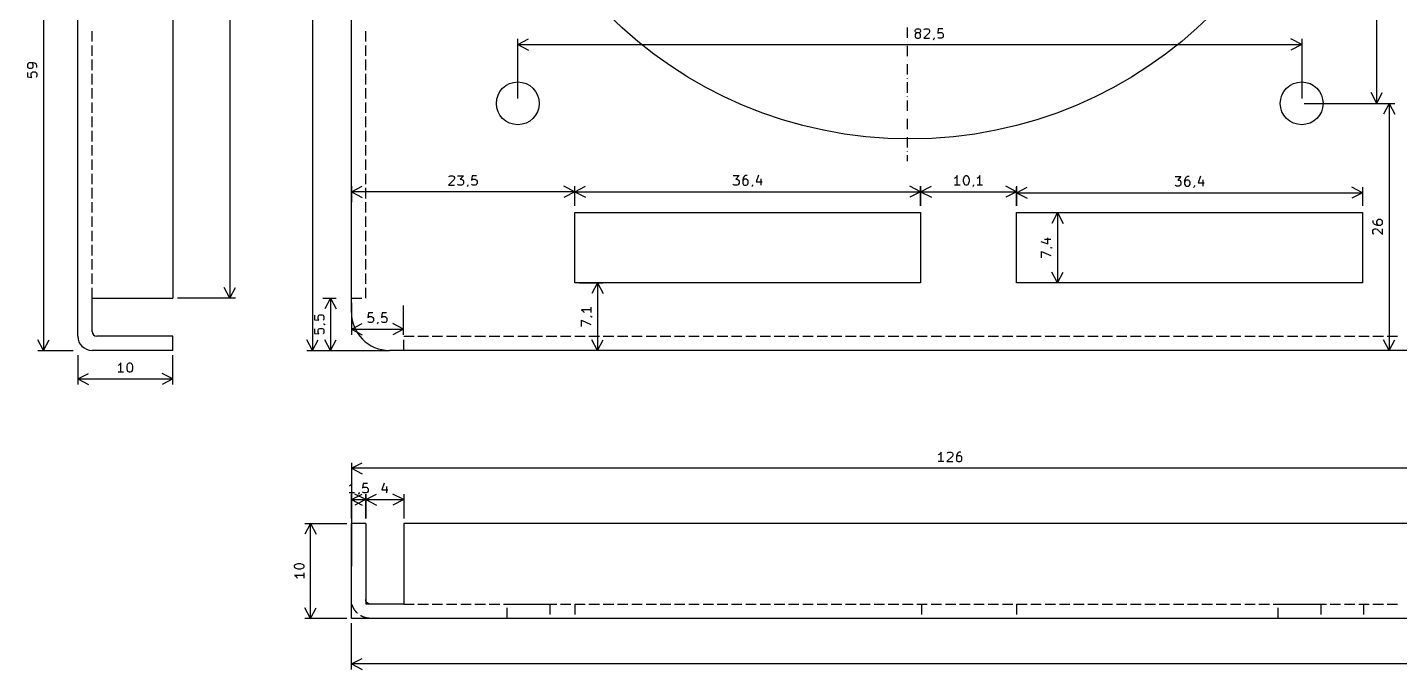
# Model space of a CAD drawing. Extents: x 111 to 491, y -200 to -1.
# Drawn here: x 137.2 to 281.6, y -199.9 to -132.3 of the extents above; entities that cross this region are included whole.
import ezdxf

# ---------------------------------------------------------------- set-up
doc = ezdxf.new("R2010")
doc.units = 0
doc.layers.add('BLACK', color=7, linetype='CONTINUOUS')

msp = doc.modelspace()

# ---------------------------------------------------------------- linework, layer by layer
at = {"layer": 'BLACK', "linetype": 'CONTINUOUS'}
for p, q in [((167.21, -48.3), (167.21, -166.3)), ((142.5, -164.8), (142.5, -49.8)), ((171.3, -162.3), (171.3, -52.3)), ((152.5, -53.8), (152.5, -160.8)), ((158.5, -53.8), (158.5, -160.8)), ((279.2, -140.3), (279.2, -57.8)), ((138.9, -107.3), (138.9, -166.3)), ((144, -133.8), (144, -132.7)), ((172.8, -133.8), (172.8, -132.7)), ((229.8, -132.32), (229.8, -133.42)), ((230.62381, -132.645295), (230.671429, -132.550057)), ((230.62381, -132.692914), (230.62381, -132.645295)), ((230.671429, -132.788152), (230.62381, -132.692914)), ((230.671429, -132.550057), (230.719048, -132.502438)), ((230.719048, -132.835771), (230.671429, -132.788152)), ((230.719048, -132.502438), (230.814286, -132.454819)), ((230.814286, -132.88339), (230.719048, -132.835771)), ((230.814286, -132.454819), (231.004762, -132.454819)), ((231.004762, -132.454819), (231.1, -132.502438)), ((231.1, -132.835771), (231.004762, -132.88339)), ((231.1, -132.502438), (231.147619, -132.550057)), ((231.147619, -132.788152), (231.1, -132.835771)), ((231.147619, -132.550057), (231.195238, -132.645295)), ((231.195238, -132.692914), (231.147619, -132.788152)), ((231.195238, -132.645295), (231.195238, -132.692914)), ((231.576191, -132.550057), (231.62381, -132.502438)), ((231.62381, -132.502438), (231.719048, -132.454819)), ((231.719048, -132.454819), (231.957143, -132.454819)), ((231.957143, -132.454819), (232.052381, -132.502438)), ((232.052381, -132.502438), (232.1, -132.550057)), ((232.1, -132.550057), (232.147619, -132.645295)), ((232.147619, -132.740533), (232.1, -132.88339)), ((232.147619, -132.645295), (232.147619, -132.740533)), ((233.052381, -132.454819), (233.004762, -132.931009)), ((233.528571, -132.454819), (233.052381, -132.454819)), ((233.052381, -132.88339), (233.147619, -132.835771)), ((233.147619, -132.835771), (233.385714, -132.835771)), ((233.385714, -132.835771), (233.480952, -132.88339)), ((144, -135.3), (144, -134.2)), ((172.8, -135.3), (172.8, -134.2)), ((188.8, -134.1), (189.926504, -133.513579)), ((188.8, -139.8), (188.8, -133.51358)), ((188.8, -134.1), (271.3, -134.1)), ((188.8, -134.1), (189.926504, -134.686421)), ((229.8, -133.82), (229.8, -133.84)), ((229.8, -134.24), (229.8, -135.34)), ((230.671429, -132.978628), (230.62381, -133.073866)), ((230.62381, -133.073866), (230.62381, -133.264342)), ((230.62381, -133.264342), (230.671429, -133.35958)), ((230.719048, -132.931009), (230.671429, -132.978628)), ((230.671429, -133.35958), (230.719048, -133.4072)), ((230.814286, -132.88339), (230.719048, -132.931009)), ((230.719048, -133.4072), (230.814286, -133.454819)), ((231.004762, -132.88339), (230.814286, -132.88339)), ((230.814286, -133.454819), (231.004762, -133.454819)), ((231.1, -132.931009), (231.004762, -132.88339)), ((231.004762, -133.454819), (231.1, -133.4072)), ((231.147619, -132.978628), (231.1, -132.931009)), ((231.1, -133.4072), (231.147619, -133.35958)), ((231.195238, -133.073866), (231.147619, -132.978628)), ((231.147619, -133.35958), (231.195238, -133.264342)), ((231.195238, -133.264342), (231.195238, -133.073866)), ((232.1, -132.88339), (231.528572, -133.454819)), ((231.528572, -133.454819), (232.147619, -133.454819)), ((232.576191, -133.550057), (232.528572, -133.597676)), ((232.62381, -133.454819), (232.576191, -133.550057)), ((232.62381, -133.4072), (232.62381, -133.454819)), ((233.004762, -132.931009), (233.052381, -132.88339)), ((233.052381, -133.4072), (233.004762, -133.35958)), ((233.147619, -133.454819), (233.052381, -133.4072)), ((233.385714, -133.454819), (233.147619, -133.454819)), ((233.480952, -133.4072), (233.385714, -133.454819)), ((233.480952, -132.88339), (233.528571, -132.931009)), ((233.528571, -133.35958), (233.480952, -133.4072)), ((233.528571, -132.931009), (233.57619, -133.026247)), ((233.57619, -133.264342), (233.528571, -133.35958)), ((233.57619, -133.026247), (233.57619, -133.264342)), ((271.3, -134.1), (270.173496, -133.513579)), ((271.3, -134.1), (270.173496, -134.686421)), ((271.3, -133.51358), (271.3, -139.8)), ((144, -136.8), (144, -135.7)), ((172.8, -136.8), (172.8, -135.7)), ((137.252438, -136.133333), (137.204819, -136.228571)), ((137.204819, -136.228571), (137.204819, -136.419047)), ((137.204819, -136.419047), (137.252438, -136.514285)), ((137.204819, -137.038095), (137.204819, -137.514285)), ((137.300057, -136.085714), (137.252438, -136.133333)), ((137.252438, -136.514285), (137.300057, -136.561904)), ((137.395295, -136.038095), (137.300057, -136.085714)), ((137.300057, -136.561904), (137.395295, -136.609523)), ((137.776247, -136.038095), (137.395295, -136.038095)), ((137.395295, -136.609523), (137.63339, -136.609523)), ((137.585771, -137.180952), (137.63339, -137.085714)), ((137.728628, -136.085714), (137.63339, -136.038095)), ((137.63339, -136.609523), (137.728628, -136.561904)), ((137.63339, -137.085714), (137.681009, -137.038095)), ((137.681009, -137.038095), (137.776247, -136.990476)), ((137.776247, -136.133333), (137.728628, -136.085714)), ((137.728628, -136.561904), (137.776247, -136.514285)), ((137.966723, -136.085714), (137.776247, -136.038095)), ((137.823866, -136.228571), (137.776247, -136.133333)), ((137.776247, -136.514285), (137.823866, -136.419047)), ((137.776247, -136.990476), (138.014342, -136.990476)), ((137.823866, -136.419047), (137.823866, -136.228571)), ((138.10958, -136.180952), (137.966723, -136.085714)), ((138.014342, -136.990476), (138.10958, -137.038095)), ((138.1572, -136.228571), (138.10958, -136.180952)), ((138.10958, -137.038095), (138.1572, -137.085714)), ((138.204819, -136.323809), (138.1572, -136.228571)), ((138.1572, -137.085714), (138.204819, -137.180952)), ((138.204819, -136.514285), (138.204819, -136.323809)), ((229.8, -135.74), (229.8, -135.76)), ((229.8, -136.16), (229.8, -137.26)), ((137.204819, -137.514285), (137.681009, -137.561904)), ((137.585771, -137.419047), (137.585771, -137.180952)), ((137.63339, -137.514285), (137.585771, -137.419047)), ((137.681009, -137.561904), (137.63339, -137.514285)), ((138.1572, -137.514285), (138.10958, -137.561904)), ((138.204819, -137.419047), (138.1572, -137.514285)), ((138.204819, -137.180952), (138.204819, -137.419047)), ((144, -138.3), (144, -137.2)), ((172.8, -138.3), (172.8, -137.2)), ((229.8, -137.66), (229.8, -137.68)), ((229.8, -138.08), (229.8, -139.18)), ((144, -139.8), (144, -138.7)), ((172.8, -139.8), (172.8, -138.7)), ((229.8, -139.58), (229.8, -139.6)), ((229.8, -140), (229.8, -141.1)), ((279.2, -140.3), (278.613579, -139.173496)), ((279.2, -140.3), (279.786421, -139.173496)), ((144, -141.3), (144, -140.2)), ((172.8, -141.3), (172.8, -140.2)), ((229.8, -141.5), (229.8, -141.52)), ((271.55, -140.3), (281.08642, -140.3)), ((271.8, -140.3), (279.78642, -140.3)), ((280.5, -140.3), (279.913579, -141.426504)), ((280.5, -140.3), (280.5, -166.3)), ((280.5, -140.3), (281.086421, -141.426504)), ((144, -142.8), (144, -141.7)), ((172.8, -142.8), (172.8, -141.7)), ((229.8, -141.92), (229.8, -143.02)), ((144, -144.3), (144, -143.2)), ((172.8, -144.3), (172.8, -143.2)), ((229.8, -143.42), (229.8, -143.44)), ((229.8, -143.84), (229.8, -144.94)), ((144, -145.8), (144, -144.7)), ((172.8, -145.8), (172.8, -144.7)), ((229.8, -145.34), (229.8, -145.36)), ((229.8, -145.76), (229.8, -146.4)), ((144, -147.3), (144, -146.2)), ((172.8, -147.3), (172.8, -146.2)), ((144, -148.8), (144, -147.7)), ((172.8, -148.8), (172.8, -147.7)), ((182.090638, -148.340371), (181.51921, -148.9118)), ((181.566829, -148.007038), (181.614448, -147.959419)), ((181.614448, -147.959419), (181.709686, -147.9118)), ((181.709686, -147.9118), (181.947781, -147.9118)), ((181.947781, -147.9118), (182.043019, -147.959419)), ((182.043019, -147.959419), (182.090638, -148.007038)), ((182.090638, -148.007038), (182.138257, -148.102276)), ((182.138257, -148.197514), (182.090638, -148.340371)), ((182.138257, -148.102276), (182.138257, -148.197514)), ((182.471591, -147.9118), (183.090638, -147.9118)), ((183.090638, -147.9118), (182.757305, -148.292752)), ((182.757305, -148.292752), (182.900162, -148.292752)), ((182.900162, -148.292752), (182.9954, -148.340371)), ((182.9954, -148.340371), (183.043019, -148.38799)), ((183.043019, -148.38799), (183.090638, -148.483228)), ((183.090638, -148.721323), (183.043019, -148.816561)), ((183.090638, -148.483228), (183.090638, -148.721323)), ((183.9954, -147.9118), (183.947781, -148.38799)), ((183.947781, -148.38799), (183.9954, -148.340371)), ((184.47159, -147.9118), (183.9954, -147.9118)), ((183.9954, -148.340371), (184.090638, -148.292752)), ((184.090638, -148.292752), (184.328733, -148.292752)), ((184.328733, -148.292752), (184.423971, -148.340371)), ((184.423971, -148.340371), (184.47159, -148.38799)), ((184.47159, -148.38799), (184.519209, -148.483228)), ((184.519209, -148.721323), (184.47159, -148.816561)), ((184.519209, -148.483228), (184.519209, -148.721323)), ((211.476191, -147.904819), (212.095238, -147.904819)), ((212.095238, -147.904819), (211.761905, -148.285771)), ((211.761905, -148.285771), (211.904762, -148.285771)), ((211.904762, -148.285771), (212, -148.33339)), ((212, -148.33339), (212.047619, -148.381009)), ((212.047619, -148.381009), (212.095238, -148.476247)), ((212.095238, -148.714342), (212.047619, -148.80958)), ((212.095238, -148.476247), (212.095238, -148.714342)), ((212.52381, -148.142914), (212.476191, -148.33339)), ((212.476191, -148.33339), (212.476191, -148.714342)), ((212.52381, -148.381009), (212.476191, -148.476247)), ((212.476191, -148.714342), (212.52381, -148.80958)), ((212.619048, -148.000057), (212.52381, -148.142914)), ((212.571429, -148.33339), (212.52381, -148.381009)), ((212.666667, -148.285771), (212.571429, -148.33339)), ((212.666667, -147.952438), (212.619048, -148.000057)), ((212.761905, -147.904819), (212.666667, -147.952438)), ((212.857143, -148.285771), (212.666667, -148.285771)), ((212.952381, -147.904819), (212.761905, -147.904819)), ((212.952381, -148.33339), (212.857143, -148.285771)), ((213, -148.381009), (212.952381, -148.33339)), ((213.047619, -148.476247), (213, -148.381009)), ((213, -148.80958), (213.047619, -148.714342)), ((213.047619, -148.714342), (213.047619, -148.476247)), ((214.142857, -147.8572), (213.904762, -148.571485)), ((213.904762, -148.571485), (214.523809, -148.571485)), ((214.380952, -148.238152), (214.380952, -148.904819)), ((234.869048, -148.142914), (234.77381, -148.190533)), ((234.964286, -148.047676), (234.869048, -148.142914)), ((235.059524, -147.904819), (234.964286, -148.047676)), ((235.059524, -148.904819), (235.059524, -147.904819)), ((235.726191, -148.285771), (235.77381, -148.095295)), ((235.726191, -148.523866), (235.726191, -148.285771)), ((235.77381, -148.714342), (235.726191, -148.523866)), ((235.77381, -148.095295), (235.821429, -148.000057)), ((235.821429, -148.80958), (235.77381, -148.714342)), ((235.821429, -148.000057), (235.869048, -147.952438)), ((235.869048, -147.952438), (235.964286, -147.904819)), ((235.964286, -147.904819), (236.059524, -147.904819)), ((236.059524, -147.904819), (236.154762, -147.952438)), ((236.154762, -147.952438), (236.202381, -148.000057)), ((236.202381, -148.000057), (236.25, -148.095295)), ((236.25, -148.714342), (236.202381, -148.80958)), ((236.25, -148.095295), (236.297619, -148.285771)), ((236.297619, -148.523866), (236.25, -148.714342)), ((236.297619, -148.285771), (236.297619, -148.523866)), ((237.25, -148.142914), (237.154762, -148.190533)), ((237.345238, -148.047676), (237.25, -148.142914)), ((237.440476, -147.904819), (237.345238, -148.047676)), ((237.440476, -148.904819), (237.440476, -147.904819)), ((257.976191, -148.004819), (258.595238, -148.004819)), ((258.595238, -148.004819), (258.261905, -148.385771)), ((258.261905, -148.385771), (258.404762, -148.385771)), ((258.404762, -148.385771), (258.5, -148.43339)), ((258.5, -148.43339), (258.547619, -148.481009)), ((258.547619, -148.481009), (258.595238, -148.576247)), ((258.595238, -148.576247), (258.595238, -148.814342)), ((259.02381, -148.242914), (258.976191, -148.43339)), ((258.976191, -148.43339), (258.976191, -148.814342)), ((259.02381, -148.481009), (258.976191, -148.576247)), ((259.119048, -148.100057), (259.02381, -148.242914)), ((259.071429, -148.43339), (259.02381, -148.481009)), ((259.166667, -148.385771), (259.071429, -148.43339)), ((259.166667, -148.052438), (259.119048, -148.100057)), ((259.261905, -148.004819), (259.166667, -148.052438)), ((259.357143, -148.385771), (259.166667, -148.385771)), ((259.452381, -148.004819), (259.261905, -148.004819)), ((259.452381, -148.43339), (259.357143, -148.385771)), ((259.5, -148.481009), (259.452381, -148.43339)), ((259.547619, -148.576247), (259.5, -148.481009)), ((259.547619, -148.814342), (259.547619, -148.576247)), ((260.642857, -147.9572), (260.404762, -148.671485)), ((260.404762, -148.671485), (261.023809, -148.671485)), ((260.880952, -148.338152), (260.880952, -149.004819)), ((144, -150.3), (144, -149.2)), ((171.293019, -149.606981), (172.419523, -149.02056)), ((171.293019, -149.020561), (171.293019, -150.706981)), ((194.793019, -149.606981), (171.293019, -149.606981)), ((171.293019, -149.606981), (172.419523, -150.193402)), ((172.8, -150.3), (172.8, -149.2)), ((181.51921, -148.9118), (182.138257, -148.9118)), ((182.51921, -148.864181), (182.471591, -148.816561)), ((182.614448, -148.9118), (182.51921, -148.864181)), ((182.900162, -148.9118), (182.614448, -148.9118)), ((182.9954, -148.864181), (182.900162, -148.9118)), ((183.043019, -148.816561), (182.9954, -148.864181)), ((183.51921, -149.007038), (183.471591, -149.054657)), ((183.566829, -148.9118), (183.51921, -149.007038)), ((183.566829, -148.864181), (183.566829, -148.9118)), ((183.9954, -148.864181), (183.947781, -148.816561)), ((184.090638, -148.9118), (183.9954, -148.864181)), ((184.328733, -148.9118), (184.090638, -148.9118)), ((184.423971, -148.864181), (184.328733, -148.9118)), ((184.47159, -148.816561), (184.423971, -148.864181)), ((194.793019, -149.606981), (193.666515, -149.02056)), ((194.793019, -149.606981), (193.666515, -150.193402)), ((194.793019, -150.606981), (194.793019, -149.020561)), ((194.8, -149.6), (195.926504, -149.013579)), ((194.8, -151.1), (194.8, -149.01358)), ((194.8, -149.6), (231.2, -149.6)), ((194.8, -149.6), (195.926504, -150.186421)), ((211.52381, -148.8572), (211.476191, -148.80958)), ((211.619048, -148.904819), (211.52381, -148.8572)), ((211.904762, -148.904819), (211.619048, -148.904819)), ((212, -148.8572), (211.904762, -148.904819)), ((212.047619, -148.80958), (212, -148.8572)), ((212.52381, -148.80958), (212.571429, -148.8572)), ((212.571429, -148.8572), (212.666667, -148.904819)), ((212.666667, -148.904819), (212.857143, -148.904819)), ((212.857143, -148.904819), (212.952381, -148.8572)), ((212.952381, -148.8572), (213, -148.80958)), ((213.476191, -149.000057), (213.428572, -149.047676)), ((213.52381, -148.904819), (213.476191, -149.000057)), ((213.52381, -148.8572), (213.52381, -148.904819)), ((231.2, -149.6), (230.073496, -149.013579)), ((231.2, -149.6), (230.073496, -150.186421)), ((231.2, -149.6), (232.326504, -149.013579)), ((231.2, -151.1), (231.2, -149.01358)), ((231.2, -149.01358), (231.2, -151.1)), ((231.2, -149.6), (241.3, -149.6)), ((231.2, -149.6), (232.326504, -150.186421)), ((235.345238, -148.904819), (234.77381, -148.904819)), ((235.869048, -148.8572), (235.821429, -148.80958)), ((235.964286, -148.904819), (235.869048, -148.8572)), ((236.059524, -148.904819), (235.964286, -148.904819)), ((236.154762, -148.8572), (236.059524, -148.904819)), ((236.202381, -148.80958), (236.154762, -148.8572)), ((236.726191, -149.000057), (236.678572, -149.047676)), ((236.77381, -148.904819), (236.726191, -149.000057)), ((236.77381, -148.8572), (236.77381, -148.904819)), ((237.72619, -148.904819), (237.154762, -148.904819)), ((241.3, -149.6), (240.173496, -149.013579)), ((241.3, -149.6), (240.173496, -150.186421)), ((241.3, -149.01358), (241.3, -151.1)), ((241.3, -149.7), (242.426504, -149.113579)), ((241.3, -151.1), (241.3, -149.11358)), ((241.3, -149.7), (277.7, -149.7)), ((241.3, -149.7), (242.426504, -150.286421)), ((258.02381, -148.9572), (257.976191, -148.90958)), ((258.119048, -149.004819), (258.02381, -148.9572)), ((258.404762, -149.004819), (258.119048, -149.004819)), ((258.5, -148.9572), (258.404762, -149.004819)), ((258.547619, -148.90958), (258.5, -148.9572)), ((258.595238, -148.814342), (258.547619, -148.90958)), ((258.976191, -148.814342), (259.02381, -148.90958)), ((259.02381, -148.90958), (259.071429, -148.9572)), ((259.071429, -148.9572), (259.166667, -149.004819)), ((259.166667, -149.004819), (259.357143, -149.004819)), ((259.357143, -149.004819), (259.452381, -148.9572)), ((259.452381, -148.9572), (259.5, -148.90958)), ((259.5, -148.90958), (259.547619, -148.814342)), ((259.976191, -149.100057), (259.928572, -149.147676)), ((260.02381, -149.004819), (259.976191, -149.100057)), ((260.02381, -148.9572), (260.02381, -149.004819)), ((277.7, -149.7), (276.573496, -149.113579)), ((277.7, -149.7), (276.573496, -150.286421)), ((277.7, -149.11358), (277.7, -151.1)), ((144, -151.8), (144, -150.7)), ((172.8, -151.8), (172.8, -150.7)), ((144, -153.3), (144, -152.2)), ((172.8, -153.3), (172.8, -152.2)), ((194.8, -151.8), (231.2, -151.8)), ((194.8, -159.2), (194.8, -151.8)), ((231.2, -151.8), (231.2, -159.2)), ((241.3, -151.8), (277.7, -151.8)), ((241.3, -159.2), (241.3, -151.8)), ((241.8, -151.8), (246.18642, -151.8)), ((245.6, -151.8), (245.013579, -152.926504)), ((245.6, -151.8), (245.6, -159.2)), ((245.6, -151.8), (246.186421, -152.926504)), ((277.7, -151.8), (277.7, -159.2)), ((278.804819, -152.633333), (278.804819, -152.823809)), ((278.804819, -152.823809), (278.852438, -152.919047)), ((278.852438, -152.919047), (278.900057, -152.966666)), ((278.900057, -152.966666), (279.042914, -153.061904)), ((279.23339, -152.633333), (279.185771, -152.728571)), ((279.185771, -152.728571), (279.185771, -152.919047)), ((279.185771, -152.919047), (279.23339, -153.014285)), ((279.281009, -152.585714), (279.23339, -152.633333)), ((279.23339, -153.014285), (279.281009, -153.061904)), ((279.376247, -152.538095), (279.281009, -152.585714)), ((279.614342, -152.538095), (279.376247, -152.538095)), ((279.70958, -152.585714), (279.614342, -152.538095)), ((279.7572, -152.633333), (279.70958, -152.585714)), ((279.70958, -153.061904), (279.7572, -153.014285)), ((279.804819, -152.728571), (279.7572, -152.633333)), ((279.7572, -153.014285), (279.804819, -152.919047)), ((279.804819, -152.919047), (279.804819, -152.728571)), ((144, -154.8), (144, -153.7)), ((172.8, -154.8), (172.8, -153.7)), ((244.571485, -155.071428), (244.571485, -154.452381)), ((278.804819, -153.680952), (278.852438, -153.585714)), ((278.804819, -153.919047), (278.804819, -153.680952)), ((278.852438, -154.014285), (278.804819, -153.919047)), ((278.852438, -153.585714), (278.900057, -153.538095)), ((278.900057, -154.061904), (278.852438, -154.014285)), ((278.900057, -153.538095), (278.995295, -153.490476)), ((278.995295, -153.490476), (279.090533, -153.490476)), ((279.042914, -153.061904), (279.23339, -153.109523)), ((279.090533, -153.490476), (279.23339, -153.538095)), ((279.23339, -153.109523), (279.614342, -153.109523)), ((279.23339, -153.538095), (279.804819, -154.109523)), ((279.281009, -153.061904), (279.376247, -153.109523)), ((279.614342, -153.109523), (279.70958, -153.061904)), ((279.804819, -154.109523), (279.804819, -153.490476)), ((144, -156.3), (144, -155.2)), ((172.8, -156.3), (172.8, -155.2)), ((243.8572, -154.833333), (244.571485, -155.071428)), ((243.904819, -156.547618), (243.904819, -155.880952)), ((243.904819, -155.880952), (244.904819, -156.309523)), ((244.238152, -154.595238), (244.904819, -154.595238)), ((244.8572, -155.45238), (244.904819, -155.45238)), ((244.904819, -155.45238), (245.000057, -155.499999)), ((245.000057, -155.499999), (245.047676, -155.547618)), ((144, -157.8), (144, -156.7)), ((172.8, -157.8), (172.8, -156.7)), ((144, -159.3), (144, -158.2)), ((172.8, -159.3), (172.8, -158.2)), ((245.6, -159.2), (245.013579, -158.073496)), ((245.6, -159.2), (246.186421, -158.073496)), ((144, -160.8), (144, -159.7)), ((158.5, -160.8), (157.913579, -159.673496)), ((158.5, -160.8), (159.086421, -159.673496)), ((172.8, -160.8), (172.8, -159.7)), ((231.2, -159.2), (194.8, -159.2)), ((195.3, -159.2), (197.78642, -159.2)), ((197.2, -159.2), (196.613579, -160.326504)), ((197.2, -159.2), (197.2, -166.3)), ((197.2, -159.2), (197.786421, -160.326504)), ((277.7, -159.2), (241.3, -159.2)), ((246.18642, -159.2), (241.8, -159.2)), ((144, -164.3), (144, -160.8)), ((144, -160.8), (152.5, -160.8)), ((159.08642, -160.8), (153, -160.8)), ((168.293019, -160.806981), (169.689439, -160.806981)), ((169.103019, -160.806981), (168.516598, -161.933485)), ((169.103019, -160.806981), (169.103019, -166.306981)), ((169.103019, -160.806981), (169.68944, -161.933485)), ((171.293019, -161.306981), (171.293019, -164.643401)), ((171.3, -160.8), (172.4, -160.8)), ((171.3, -160.8), (172.4, -160.8)), ((176.793019, -164.643401), (176.793019, -161.556981)), ((167.407838, -162.6046), (167.407838, -163.08079)), ((167.407838, -163.08079), (167.884028, -163.128409)), ((167.78879, -162.747457), (167.836409, -162.652219)), ((167.78879, -162.985552), (167.78879, -162.747457)), ((167.836409, -163.08079), (167.78879, -162.985552)), ((167.836409, -162.652219), (167.884028, -162.6046)), ((167.884028, -163.128409), (167.836409, -163.08079)), ((167.884028, -162.6046), (167.979266, -162.556981)), ((167.979266, -162.556981), (168.217361, -162.556981)), ((168.217361, -162.556981), (168.312599, -162.6046)), ((168.312599, -162.6046), (168.360219, -162.652219)), ((168.360219, -163.08079), (168.312599, -163.128409)), ((168.360219, -162.652219), (168.407838, -162.747457)), ((168.407838, -162.985552), (168.360219, -163.08079)), ((168.407838, -162.747457), (168.407838, -162.985552)), ((173.090638, -162.3618), (173.043019, -162.83799)), ((173.043019, -162.83799), (173.090638, -162.790371)), ((173.566828, -162.3618), (173.090638, -162.3618)), ((173.090638, -162.790371), (173.185876, -162.742752)), ((173.185876, -162.742752), (173.423971, -162.742752)), ((173.423971, -162.742752), (173.519209, -162.790371)), ((173.519209, -162.790371), (173.566828, -162.83799)), ((173.566828, -162.83799), (173.614447, -162.933228)), ((173.614447, -162.933228), (173.614447, -163.171323)), ((174.519209, -162.3618), (174.47159, -162.83799)), ((174.47159, -162.83799), (174.519209, -162.790371)), ((174.995399, -162.3618), (174.519209, -162.3618)), ((174.519209, -162.790371), (174.614447, -162.742752)), ((174.614447, -162.742752), (174.852542, -162.742752)), ((174.852542, -162.742752), (174.94778, -162.790371)), ((174.94778, -162.790371), (174.995399, -162.83799)), ((174.995399, -162.83799), (175.043018, -162.933228)), ((175.043018, -162.933228), (175.043018, -163.171323)), ((196.504819, -162.035714), (195.504819, -162.035714)), ((195.504819, -162.035714), (195.647676, -162.130952)), ((195.504819, -163.797618), (195.504819, -163.130952)), ((195.504819, -163.130952), (196.504819, -163.559523)), ((195.647676, -162.130952), (195.742914, -162.22619)), ((195.742914, -162.22619), (195.790533, -162.321428)), ((196.4572, -162.70238), (196.504819, -162.70238)), ((196.504819, -161.75), (196.504819, -162.321428)), ((196.504819, -162.70238), (196.600057, -162.749999)), ((196.600057, -162.749999), (196.647676, -162.797618)), ((167.407838, -164.033171), (167.407838, -164.509361)), ((167.407838, -164.509361), (167.884028, -164.55698)), ((167.78879, -164.176028), (167.836409, -164.08079)), ((167.78879, -164.414123), (167.78879, -164.176028)), ((167.836409, -164.509361), (167.78879, -164.414123)), ((167.836409, -164.08079), (167.884028, -164.033171)), ((167.884028, -164.55698), (167.836409, -164.509361)), ((167.884028, -164.033171), (167.979266, -163.985552)), ((167.979266, -163.985552), (168.217361, -163.985552)), ((168.217361, -163.985552), (168.312599, -164.033171)), ((168.312599, -164.033171), (168.360219, -164.08079)), ((168.360219, -164.509361), (168.312599, -164.55698)), ((168.360219, -163.509361), (168.407838, -163.509361)), ((168.360219, -164.08079), (168.407838, -164.176028)), ((168.407838, -164.414123), (168.360219, -164.509361)), ((168.407838, -163.509361), (168.503076, -163.55698)), ((168.407838, -164.176028), (168.407838, -164.414123)), ((168.503076, -163.55698), (168.550695, -163.604599)), ((171.293019, -164.056981), (172.419523, -163.47056)), ((171.293019, -164.056981), (176.793019, -164.056981)), ((171.293019, -164.056981), (172.419523, -164.643402)), ((173.090638, -163.314181), (173.043019, -163.266561)), ((173.185876, -163.3618), (173.090638, -163.314181)), ((173.423971, -163.3618), (173.185876, -163.3618)), ((173.519209, -163.314181), (173.423971, -163.3618)), ((173.566828, -163.266561), (173.519209, -163.314181)), ((173.614447, -163.171323), (173.566828, -163.266561)), ((174.043019, -163.457038), (173.9954, -163.504657)), ((174.090638, -163.3618), (174.043019, -163.457038)), ((174.090638, -163.314181), (174.090638, -163.3618)), ((174.519209, -163.314181), (174.47159, -163.266561)), ((174.614447, -163.3618), (174.519209, -163.314181)), ((174.852542, -163.3618), (174.614447, -163.3618)), ((174.94778, -163.314181), (174.852542, -163.3618)), ((174.995399, -163.266561), (174.94778, -163.314181)), ((175.043018, -163.171323), (174.995399, -163.266561)), ((176.793019, -164.056981), (175.666515, -163.47056)), ((176.793019, -164.056981), (175.666515, -164.643402)), ((138.9, -166.3), (138.313579, -165.173496)), ((138.9, -166.3), (139.486421, -165.173496)), ((152.5, -164.8), (144.5, -164.8)), ((152.5, -166.3), (152.5, -164.8)), ((167.21, -166.3), (166.623579, -165.173496)), ((167.21, -166.3), (167.796421, -165.173496)), ((169.103019, -166.306981), (168.516598, -165.180477)), ((169.103019, -166.306981), (169.68944, -165.180477)), ((176.8, -164.8), (177.9, -164.8)), ((176.8, -166.3), (176.8, -165.2)), ((176.8, -166.3), (176.8, -165.2)), ((178.3, -164.8), (179.4, -164.8)), ((179.8, -164.8), (180.9, -164.8)), ((181.3, -164.8), (182.4, -164.8)), ((182.8, -164.8), (183.9, -164.8)), ((184.3, -164.8), (185.4, -164.8)), ((185.8, -164.8), (186.9, -164.8)), ((187.3, -164.8), (188.4, -164.8)), ((188.8, -164.8), (189.9, -164.8)), ((190.3, -164.8), (191.4, -164.8)), ((191.8, -164.8), (192.9, -164.8)), ((193.3, -164.8), (194.4, -164.8)), ((194.8, -164.8), (195.9, -164.8)), ((196.3, -164.8), (197.4, -164.8)), ((197.2, -166.3), (196.613579, -165.173496)), ((197.2, -166.3), (197.786421, -165.173496)), ((197.8, -164.8), (198.9, -164.8)), ((199.3, -164.8), (200.4, -164.8)), ((200.8, -164.8), (201.9, -164.8)), ((202.3, -164.8), (203.4, -164.8)), ((203.8, -164.8), (204.9, -164.8)), ((205.3, -164.8), (206.4, -164.8)), ((206.8, -164.8), (207.9, -164.8)), ((208.3, -164.8), (209.4, -164.8)), ((209.8, -164.8), (210.9, -164.8)), ((211.3, -164.8), (212.4, -164.8)), ((212.8, -164.8), (213.9, -164.8)), ((214.3, -164.8), (215.4, -164.8)), ((215.8, -164.8), (216.9, -164.8)), ((217.3, -164.8), (218.4, -164.8)), ((218.8, -164.8), (219.9, -164.8)), ((220.3, -164.8), (221.4, -164.8)), ((221.8, -164.8), (222.9, -164.8)), ((223.3, -164.8), (224.4, -164.8)), ((224.8, -164.8), (225.9, -164.8)), ((226.3, -164.8), (227.4, -164.8)), ((227.8, -164.8), (228.9, -164.8)), ((229.3, -164.8), (230.4, -164.8)), ((230.8, -164.8), (231.9, -164.8)), ((232.3, -164.8), (233.4, -164.8)), ((233.8, -164.8), (234.9, -164.8)), ((235.3, -164.8), (236.4, -164.8)), ((236.8, -164.8), (237.9, -164.8)), ((238.3, -164.8), (239.4, -164.8)), ((239.8, -164.8), (240.9, -164.8)), ((241.3, -164.8), (242.4, -164.8)), ((242.8, -164.8), (243.9, -164.8)), ((244.3, -164.8), (245.4, -164.8)), ((245.8, -164.8), (246.9, -164.8)), ((247.3, -164.8), (248.4, -164.8)), ((248.8, -164.8), (249.9, -164.8)), ((250.3, -164.8), (251.4, -164.8)), ((251.8, -164.8), (252.9, -164.8)), ((253.3, -164.8), (254.4, -164.8)), ((254.8, -164.8), (255.9, -164.8)), ((256.3, -164.8), (257.4, -164.8)), ((257.8, -164.8), (258.9, -164.8)), ((259.3, -164.8), (260.4, -164.8)), ((260.8, -164.8), (261.9, -164.8)), ((262.3, -164.8), (263.4, -164.8)), ((263.8, -164.8), (264.9, -164.8)), ((265.3, -164.8), (266.4, -164.8)), ((266.8, -164.8), (267.9, -164.8)), ((268.3, -164.8), (269.4, -164.8)), ((269.8, -164.8), (270.9, -164.8)), ((271.3, -164.8), (272.4, -164.8)), ((272.8, -164.8), (273.9, -164.8)), ((274.3, -164.8), (275.4, -164.8)), ((275.8, -164.8), (276.9, -164.8)), ((277.3, -164.8), (278.4, -164.8)), ((278.8, -164.8), (279.9, -164.8)), ((280.5, -166.3), (279.913579, -165.173496)), ((280.3, -164.8), (281.4, -164.8)), ((280.5, -166.3), (281.086421, -165.173496)), ((138.31358, -166.3), (142, -166.3)), ((142.5, -166.8), (142.5, -169.88642)), ((152.5, -166.3), (144, -166.3)), ((152.5, -169.88642), (152.5, -166.8)), ((166.62358, -166.3), (175.3, -166.3)), ((168.516599, -166.306981), (169.733019, -166.306981)), ((419.3, -166.3), (175.3, -166.3)), ((197.78642, -166.3), (195.3, -166.3)), ((281.08642, -166.3), (271.55, -166.3)), ((142.5, -169.3), (143.626504, -168.713579)), ((146.833333, -167.842914), (146.738095, -167.890533)), ((147.309523, -168.604819), (146.738095, -168.604819)), ((146.928571, -167.747676), (146.833333, -167.842914)), ((147.023809, -167.604819), (146.928571, -167.747676)), ((147.023809, -168.604819), (147.023809, -167.604819)), ((147.690476, -167.985771), (147.738095, -167.795295)), ((147.690476, -168.223866), (147.690476, -167.985771)), ((147.738095, -168.414342), (147.690476, -168.223866)), ((147.738095, -167.795295), (147.785714, -167.700057)), ((147.785714, -168.50958), (147.738095, -168.414342)), ((147.785714, -167.700057), (147.833333, -167.652438)), ((147.833333, -168.5572), (147.785714, -168.50958)), ((147.833333, -167.652438), (147.928571, -167.604819)), ((147.928571, -168.604819), (147.833333, -168.5572)), ((147.928571, -167.604819), (148.023809, -167.604819)), ((148.023809, -168.604819), (147.928571, -168.604819)), ((148.023809, -167.604819), (148.119047, -167.652438)), ((148.119047, -168.5572), (148.023809, -168.604819)), ((148.119047, -167.652438), (148.166666, -167.700057)), ((148.166666, -168.50958), (148.119047, -168.5572)), ((148.166666, -167.700057), (148.214285, -167.795295)), ((148.214285, -168.414342), (148.166666, -168.50958)), ((148.214285, -167.795295), (148.261904, -167.985771)), ((148.261904, -168.223866), (148.214285, -168.414342)), ((148.261904, -167.985771), (148.261904, -168.223866)), ((152.5, -169.3), (151.373496, -168.713579)), ((142.5, -169.3), (152.5, -169.3)), ((142.5, -169.3), (143.626504, -169.886421)), ((152.5, -169.3), (151.373496, -169.886421)), ((233.157143, -177.242914), (233.061905, -177.290533)), ((233.252381, -177.147676), (233.157143, -177.242914)), ((233.347619, -177.004819), (233.252381, -177.147676)), ((233.347619, -178.004819), (233.347619, -177.004819)), ((234.538095, -177.43339), (233.966667, -178.004819)), ((234.014286, -177.100057), (234.061905, -177.052438)), ((234.061905, -177.052438), (234.157143, -177.004819)), ((234.157143, -177.004819), (234.395238, -177.004819)), ((234.395238, -177.004819), (234.490476, -177.052438)), ((234.490476, -177.052438), (234.538095, -177.100057)), ((234.538095, -177.100057), (234.585714, -177.195295)), ((234.585714, -177.290533), (234.538095, -177.43339)), ((234.585714, -177.195295), (234.585714, -177.290533)), ((235.014286, -177.242914), (234.966667, -177.43339)), ((234.966667, -177.43339), (234.966667, -177.814342)), ((235.014286, -177.481009), (234.966667, -177.576247)), ((235.109524, -177.100057), (235.014286, -177.242914)), ((235.061905, -177.43339), (235.014286, -177.481009)), ((235.157143, -177.385771), (235.061905, -177.43339)), ((235.157143, -177.052438), (235.109524, -177.100057)), ((235.252381, -177.004819), (235.157143, -177.052438)), ((235.347619, -177.385771), (235.157143, -177.385771)), ((235.442857, -177.004819), (235.252381, -177.004819)), ((235.442857, -177.43339), (235.347619, -177.385771)), ((235.490476, -177.481009), (235.442857, -177.43339)), ((235.538095, -177.576247), (235.490476, -177.481009)), ((235.538095, -177.814342), (235.538095, -177.576247)), ((171.3, -178.7), (172.426504, -178.113579)), ((171.3, -178.11358), (171.3, -189)), ((297.3, -178.7), (171.3, -178.7)), ((171.3, -178.7), (172.426504, -179.286421)), ((233.633333, -178.004819), (233.061905, -178.004819)), ((233.966667, -178.004819), (234.585714, -178.004819)), ((234.966667, -177.814342), (235.014286, -177.90958)), ((235.014286, -177.90958), (235.061905, -177.9572)), ((235.061905, -177.9572), (235.157143, -178.004819)), ((235.157143, -178.004819), (235.347619, -178.004819)), ((235.347619, -178.004819), (235.442857, -177.9572)), ((235.442857, -177.9572), (235.490476, -177.90958)), ((235.490476, -177.90958), (235.538095, -177.814342)), ((171.240476, -180.447676), (171.145238, -180.542914)), ((171.335714, -180.304819), (171.240476, -180.447676)), ((171.335714, -181.304819), (171.335714, -180.304819)), ((172.52619, -180.304819), (172.478571, -180.781009)), ((173.00238, -180.304819), (172.52619, -180.304819)), ((174.752381, -180.2572), (174.514286, -180.971485)), ((171.145238, -180.542914), (171.05, -180.590533)), ((171.621428, -181.304819), (171.05, -181.304819)), ((171.3, -182), (172.426504, -181.413579)), ((171.3, -184), (171.3, -181.41358)), ((172.8, -182), (171.673496, -181.413579)), ((172.05, -181.400057), (172.002381, -181.447676)), ((172.097619, -181.304819), (172.05, -181.400057)), ((172.097619, -181.2572), (172.097619, -181.304819)), ((172.478571, -180.781009), (172.52619, -180.73339)), ((172.52619, -181.2572), (172.478571, -181.20958)), ((172.52619, -180.73339), (172.621428, -180.685771)), ((172.621428, -181.304819), (172.52619, -181.2572)), ((172.621428, -180.685771), (172.859523, -180.685771)), ((172.859523, -181.304819), (172.621428, -181.304819)), ((172.8, -182), (173.926504, -181.413579)), ((172.8, -184), (172.8, -181.41358)), ((172.8, -181.41358), (172.8, -184)), ((172.859523, -180.685771), (172.954761, -180.73339)), ((172.954761, -181.2572), (172.859523, -181.304819)), ((172.954761, -180.73339), (173.00238, -180.781009)), ((173.00238, -181.20958), (172.954761, -181.2572)), ((173.00238, -180.781009), (173.049999, -180.876247)), ((173.049999, -181.114342), (173.00238, -181.20958)), ((173.049999, -180.876247), (173.049999, -181.114342)), ((174.514286, -180.971485), (175.133333, -180.971485)), ((174.990476, -180.638152), (174.990476, -181.304819)), ((176.8, -182), (175.673496, -181.413579)), ((176.8, -181.41358), (176.8, -184)), ((171.3, -182), (172.8, -182)), ((171.3, -182), (172.426504, -182.586421)), ((172.8, -182), (171.673496, -182.586421)), ((172.8, -182), (176.8, -182)), ((172.8, -182), (173.926504, -182.586421)), ((176.8, -182), (175.673496, -182.586421)), ((167, -184.5), (166.413579, -185.626504)), ((166.41358, -184.5), (170.8, -184.5)), ((167, -194.5), (167, -184.5)), ((167, -184.5), (167.586421, -185.626504)), ((172.8, -184.5), (171.3, -184.5)), ((171.3, -194.5), (171.3, -184.5)), ((172.8, -184.5), (172.8, -193)), ((176.8, -184.5), (176.8, -193)), ((417.8, -184.5), (176.8, -184.5)), ((165.304819, -188.97619), (165.352438, -188.880952)), ((165.304819, -189.071428), (165.304819, -188.97619)), ((165.352438, -189.166666), (165.304819, -189.071428)), ((165.352438, -188.880952), (165.400057, -188.833333)), ((165.400057, -188.833333), (165.495295, -188.785714)), ((165.495295, -188.785714), (165.685771, -188.738095)), ((165.685771, -188.738095), (165.923866, -188.738095)), ((165.923866, -188.738095), (166.114342, -188.785714)), ((166.114342, -188.785714), (166.20958, -188.833333)), ((166.20958, -188.833333), (166.2572, -188.880952)), ((166.2572, -188.880952), (166.304819, -188.97619)), ((166.304819, -189.071428), (166.2572, -189.166666)), ((166.304819, -188.97619), (166.304819, -189.071428)), ((166.304819, -189.97619), (165.304819, -189.97619)), ((165.304819, -189.97619), (165.447676, -190.071428)), ((165.400057, -189.214285), (165.352438, -189.166666)), ((165.495295, -189.261904), (165.400057, -189.214285)), ((165.447676, -190.071428), (165.542914, -190.166666)), ((165.685771, -189.309523), (165.495295, -189.261904)), ((165.542914, -190.166666), (165.590533, -190.261904)), ((165.923866, -189.309523), (165.685771, -189.309523)), ((166.114342, -189.261904), (165.923866, -189.309523)), ((166.20958, -189.214285), (166.114342, -189.261904)), ((166.2572, -189.166666), (166.20958, -189.214285)), ((166.304819, -189.690476), (166.304819, -190.261904)), ((167, -194.5), (166.413579, -193.373496)), ((167, -194.5), (167.586421, -193.373496)), ((171.300001, -192.501966), (171.3, -192.5)), ((171.300094, -192.519419), (171.300001, -192.501966)), ((171.30034, -192.536871), (171.300094, -192.519419)), ((171.300738, -192.55432), (171.30034, -192.536871)), ((171.301288, -192.571764), (171.300738, -192.55432)), ((171.30199, -192.589203), (171.301288, -192.571764)), ((171.302845, -192.606635), (171.30199, -192.589203)), ((171.303851, -192.62406), (171.302845, -192.606635)), ((171.30501, -192.641474), (171.303851, -192.62406)), ((171.373002, -193.035424), (171.372884, -193.034998)), ((171.377748, -193.05222), (171.373002, -193.035424)), ((171.38264, -193.068973), (171.377748, -193.05222)), ((171.387678, -193.085684), (171.38264, -193.068973)), ((171.392862, -193.102349), (171.387678, -193.085684)), ((171.398191, -193.118969), (171.392862, -193.102349)), ((171.403665, -193.135542), (171.398191, -193.118969)), ((171.409283, -193.152066), (171.403665, -193.135542)), ((171.415045, -193.16854), (171.409283, -193.152066)), ((171.420951, -193.184964), (171.415045, -193.16854)), ((171.427, -193.201336), (171.420951, -193.184964)), ((171.433192, -193.217654), (171.427, -193.201336)), ((171.439525, -193.233917), (171.433192, -193.217654)), ((171.446001, -193.250125), (171.439525, -193.233917)), ((171.452617, -193.266275), (171.446001, -193.250125)), ((171.459375, -193.282367), (171.452617, -193.266275)), ((171.466272, -193.2984), (171.459375, -193.282367)), ((171.473309, -193.314371), (171.466272, -193.2984)), ((171.480485, -193.330281), (171.473309, -193.314371)), ((171.4878, -193.346127), (171.480485, -193.330281)), ((171.495253, -193.361909), (171.4878, -193.346127)), ((171.502843, -193.377626), (171.495253, -193.361909)), ((171.51057, -193.393275), (171.502843, -193.377626)), ((171.518434, -193.408857), (171.51057, -193.393275)), ((171.526433, -193.424369), (171.518434, -193.408857)), ((171.534567, -193.439811), (171.526433, -193.424369)), ((171.542835, -193.455181), (171.534567, -193.439811)), ((171.551237, -193.470479), (171.542835, -193.455181)), ((171.559773, -193.485703), (171.551237, -193.470479)), ((171.568441, -193.500851), (171.559773, -193.485703)), ((172.800019, -192.504363), (172.8, -192.5)), ((176.8, -193), (172.8, -193)), ((172.800076, -192.508726), (172.800019, -192.504363)), ((172.800171, -192.513088), (172.800076, -192.508726)), ((172.800305, -192.51745), (172.800171, -192.513088)), ((172.800476, -192.52181), (172.800305, -192.51745)), ((172.800685, -192.526168), (172.800476, -192.52181)), ((172.800933, -192.530524), (172.800685, -192.526168)), ((172.801218, -192.534878), (172.800933, -192.530524)), ((172.801541, -192.53923), (172.801218, -192.534878)), ((172.801903, -192.543578), (172.801541, -192.53923)), ((172.802302, -192.547923), (172.801903, -192.543578)), ((172.802739, -192.552264), (172.802302, -192.547923)), ((172.803214, -192.556602), (172.802739, -192.552264)), ((172.803727, -192.560935), (172.803214, -192.556602)), ((172.804278, -192.565263), (172.803727, -192.560935)), ((172.804866, -192.569587), (172.804278, -192.565263)), ((172.805492, -192.573905), (172.804866, -192.569587)), ((172.806156, -192.578217), (172.805492, -192.573905)), ((172.806857, -192.582524), (172.806156, -192.578217)), ((172.807596, -192.586824), (172.806857, -192.582524)), ((172.808373, -192.591118), (172.807596, -192.586824)), ((172.809186, -192.595404), (172.808373, -192.591118)), ((172.810038, -192.599684), (172.809186, -192.595404)), ((172.810926, -192.603956), (172.810038, -192.599684)), ((172.811852, -192.60822), (172.810926, -192.603956)), ((172.812815, -192.612476), (172.811852, -192.60822)), ((172.813815, -192.616723), (172.812815, -192.612476)), ((172.814852, -192.620961), (172.813815, -192.616723)), ((172.815926, -192.62519), (172.814852, -192.620961)), ((172.817037, -192.62941), (172.815926, -192.62519)), ((172.818185, -192.633619), (172.817037, -192.62941)), ((172.819369, -192.637819), (172.818185, -192.633619)), ((172.82059, -192.642008), (172.819369, -192.637819)), ((172.821848, -192.646186), (172.82059, -192.642008)), ((172.823142, -192.650353), (172.821848, -192.646186)), ((172.824472, -192.654508), (172.823142, -192.650353)), ((172.825838, -192.658652), (172.824472, -192.654508)), ((172.827241, -192.662784), (172.825838, -192.658652)), ((172.828679, -192.666903), (172.827241, -192.662784)), ((172.830154, -192.67101), (172.828679, -192.666903)), ((172.831664, -192.675104), (172.830154, -192.67101)), ((172.83321, -192.679184), (172.831664, -192.675104)), ((172.834791, -192.683251), (172.83321, -192.679184)), ((172.836408, -192.687303), (172.834791, -192.683251)), ((172.83806, -192.691342), (172.836408, -192.687303)), ((172.839748, -192.695366), (172.83806, -192.691342)), ((172.84147, -192.699375), (172.839748, -192.695366)), ((172.843227, -192.703368), (172.84147, -192.699375)), ((172.845019, -192.707347), (172.843227, -192.703368)), ((172.846846, -192.711309), (172.845019, -192.707347)), ((172.848707, -192.715256), (172.846846, -192.711309)), ((172.850603, -192.719186), (172.848707, -192.715256)), ((172.852533, -192.723099), (172.850603, -192.719186)), ((172.854497, -192.726995), (172.852533, -192.723099)), ((172.856495, -192.730874), (172.854497, -192.726995)), ((172.858526, -192.734736), (172.856495, -192.730874)), ((172.860591, -192.738579), (172.858526, -192.734736)), ((172.86269, -192.742405), (172.860591, -192.738579)), ((172.864822, -192.746212), (172.86269, -192.742405)), ((172.866987, -192.75), (172.864822, -192.746212)), ((172.869185, -192.753769), (172.866987, -192.75)), ((172.871416, -192.757519), (172.869185, -192.753769)), ((172.87368, -192.761249), (172.871416, -192.757519)), ((172.875976, -192.76496), (172.87368, -192.761249)), ((172.878304, -192.76865), (172.875976, -192.76496)), ((172.880665, -192.77232), (172.878304, -192.76865)), ((172.883057, -192.775968), (172.880665, -192.77232)), ((172.885481, -192.779596), (172.883057, -192.775968)), ((172.887937, -192.783203), (172.885481, -192.779596)), ((172.890424, -192.786788), (172.887937, -192.783203)), ((172.892942, -192.790351), (172.890424, -192.786788)), ((172.895492, -192.793893), (172.892942, -192.790351)), ((172.898072, -192.797411), (172.895492, -192.793893)), ((172.900682, -192.800908), (172.898072, -192.797411)), ((172.903323, -192.804381), (172.900682, -192.800908)), ((172.905995, -192.807831), (172.903323, -192.804381)), ((172.908696, -192.811257), (172.905995, -192.807831)), ((172.911427, -192.81466), (172.908696, -192.811257)), ((172.914188, -192.818039), (172.911427, -192.81466)), ((172.916978, -192.821394), (172.914188, -192.818039)), ((172.919797, -192.824724), (172.916978, -192.821394)), ((172.922645, -192.82803), (172.919797, -192.824724)), ((172.925522, -192.83131), (172.922645, -192.82803)), ((172.928428, -192.834565), (172.925522, -192.83131)), ((172.931361, -192.837795), (172.928428, -192.834565)), ((172.934323, -192.840999), (172.931361, -192.837795)), ((172.937313, -192.844177), (172.934323, -192.840999)), ((172.94033, -192.847329), (172.937313, -192.844177)), ((172.943375, -192.850455), (172.94033, -192.847329)), ((172.946447, -192.853553), (172.943375, -192.850455)), ((172.949545, -192.856625), (172.946447, -192.853553)), ((172.952671, -192.85967), (172.949545, -192.856625)), ((172.955823, -192.862687), (172.952671, -192.85967)), ((172.959001, -192.865677), (172.955823, -192.862687)), ((172.962205, -192.868639), (172.959001, -192.865677)), ((172.965435, -192.871572), (172.962205, -192.868639)), ((172.96869, -192.874478), (172.965435, -192.871572)), ((172.97197, -192.877355), (172.96869, -192.874478)), ((172.975276, -192.880203), (172.97197, -192.877355)), ((172.978606, -192.883022), (172.975276, -192.880203)), ((172.981961, -192.885812), (172.978606, -192.883022)), ((172.98534, -192.888573), (172.981961, -192.885812)), ((172.988743, -192.891304), (172.98534, -192.888573)), ((172.992169, -192.894005), (172.988743, -192.891304)), ((172.995619, -192.896677), (172.992169, -192.894005)), ((172.999092, -192.899318), (172.995619, -192.896677)), ((173.002589, -192.901928), (172.999092, -192.899318)), ((173.006107, -192.904508), (173.002589, -192.901928)), ((173.009649, -192.907058), (173.006107, -192.904508)), ((173.013212, -192.909576), (173.009649, -192.907058)), ((173.016797, -192.912063), (173.013212, -192.909576)), ((173.020404, -192.914519), (173.016797, -192.912063)), ((173.024032, -192.916943), (173.020404, -192.914519)), ((173.02768, -192.919335), (173.024032, -192.916943)), ((173.03135, -192.921696), (173.02768, -192.919335)), ((173.03504, -192.924024), (173.03135, -192.921696)), ((173.038751, -192.92632), (173.03504, -192.924024)), ((173.042481, -192.928584), (173.038751, -192.92632)), ((173.046231, -192.930815), (173.042481, -192.928584)), ((173.05, -192.933013), (173.046231, -192.930815)), ((173.053788, -192.935178), (173.05, -192.933013)), ((173.057595, -192.93731), (173.053788, -192.935178)), ((173.061421, -192.939409), (173.057595, -192.93731)), ((173.065264, -192.941474), (173.061421, -192.939409)), ((173.069126, -192.943505), (173.065264, -192.941474)), ((173.073005, -192.945503), (173.069126, -192.943505)), ((173.076901, -192.947467), (173.073005, -192.945503)), ((173.080814, -192.949397), (173.076901, -192.947467)), ((173.084744, -192.951293), (173.080814, -192.949397)), ((173.088691, -192.953154), (173.084744, -192.951293)), ((173.092653, -192.954981), (173.088691, -192.953154)), ((173.096632, -192.956773), (173.092653, -192.954981)), ((173.100625, -192.95853), (173.096632, -192.956773)), ((173.104634, -192.960252), (173.100625, -192.95853)), ((173.108658, -192.96194), (173.104634, -192.960252)), ((173.112697, -192.963592), (173.108658, -192.96194)), ((173.116749, -192.965209), (173.112697, -192.963592)), ((173.120816, -192.96679), (173.116749, -192.965209)), ((173.124896, -192.968336), (173.120816, -192.96679)), ((173.12899, -192.969846), (173.124896, -192.968336)), ((173.133097, -192.971321), (173.12899, -192.969846)), ((173.137216, -192.972759), (173.133097, -192.971321)), ((173.141348, -192.974162), (173.137216, -192.972759)), ((173.145492, -192.975528), (173.141348, -192.974162)), ((173.149647, -192.976858), (173.145492, -192.975528)), ((173.153814, -192.978152), (173.149647, -192.976858)), ((173.157992, -192.97941), (173.153814, -192.978152)), ((173.162181, -192.980631), (173.157992, -192.97941)), ((173.166381, -192.981815), (173.162181, -192.980631)), ((173.17059, -192.982963), (173.166381, -192.981815)), ((173.17481, -192.984074), (173.17059, -192.982963)), ((173.179039, -192.985148), (173.17481, -192.984074)), ((173.183277, -192.986185), (173.179039, -192.985148)), ((173.187524, -192.987185), (173.183277, -192.986185)), ((173.19178, -192.988148), (173.187524, -192.987185)), ((173.196044, -192.989074), (173.19178, -192.988148)), ((173.200316, -192.989962), (173.196044, -192.989074)), ((173.204596, -192.990814), (173.200316, -192.989962)), ((173.208882, -192.991627), (173.204596, -192.990814)), ((173.213176, -192.992404), (173.208882, -192.991627)), ((173.217476, -192.993143), (173.213176, -192.992404)), ((173.221783, -192.993844), (173.217476, -192.993143)), ((173.226095, -192.994508), (173.221783, -192.993844)), ((173.230413, -192.995134), (173.226095, -192.994508)), ((173.234737, -192.995722), (173.230413, -192.995134)), ((173.239065, -192.996273), (173.234737, -192.995722)), ((173.243398, -192.996786), (173.239065, -192.996273)), ((173.247736, -192.997261), (173.243398, -192.996786)), ((173.252077, -192.997698), (173.247736, -192.997261)), ((173.256422, -192.998097), (173.252077, -192.997698)), ((173.26077, -192.998459), (173.256422, -192.998097)), ((173.265122, -192.998782), (173.26077, -192.998459)), ((173.269476, -192.999067), (173.265122, -192.998782)), ((173.273832, -192.999315), (173.269476, -192.999067)), ((173.27819, -192.999524), (173.273832, -192.999315)), ((173.28255, -192.999695), (173.27819, -192.999524)), ((173.286912, -192.999829), (173.28255, -192.999695)), ((173.291274, -192.999924), (173.286912, -192.999829)), ((173.295637, -192.999981), (173.291274, -192.999924)), ((173.3, -193), (173.295637, -192.999981)), ((176.8, -193), (177.9, -193)), ((178.3, -193), (179.4, -193)), ((179.8, -193), (180.9, -193)), ((181.3, -193), (182.4, -193)), ((182.8, -193), (183.9, -193)), ((184.3, -193), (185.4, -193)), ((185.8, -193), (186.9, -193)), ((187.3, -193), (188.4, -193)), ((187.7, -193), (188.8, -193)), ((187.7, -194.5), (187.7, -193.4)), ((188.8, -193), (189.9, -193)), ((189.2, -193), (190.3, -193)), ((190.3, -193), (191.4, -193)), ((190.7, -193), (191.8, -193)), ((191.8, -193), (192.9, -193)), ((192.193019, -193), (192.193019, -194.1)), ((193.3, -193), (194.4, -193)), ((194.8, -193), (195.9, -193)), ((194.8, -193), (194.8, -194.1)), ((196.3, -193), (197.4, -193)), ((197.8, -193), (198.9, -193)), ((199.3, -193), (200.4, -193)), ((200.8, -193), (201.9, -193)), ((202.3, -193), (203.4, -193)), ((203.8, -193), (204.9, -193)), ((205.3, -193), (206.4, -193)), ((206.8, -193), (207.9, -193)), ((208.3, -193), (209.4, -193)), ((209.8, -193), (210.9, -193)), ((211.3, -193), (212.4, -193)), ((212.8, -193), (213.9, -193)), ((214.3, -193), (215.4, -193)), ((215.8, -193), (216.9, -193)), ((217.3, -193), (218.4, -193)), ((218.8, -193), (219.9, -193)), ((220.3, -193), (221.4, -193)), ((221.8, -193), (222.9, -193)), ((223.3, -193), (224.4, -193)), ((224.8, -193), (225.9, -193)), ((226.3, -193), (227.4, -193)), ((227.8, -193), (228.9, -193)), ((229.3, -193), (230.4, -193)), ((230.8, -193), (231.9, -193)), ((231.3, -193), (231.3, -194.1)), ((232.3, -193), (233.4, -193)), ((233.8, -193), (234.9, -193)), ((235.3, -193), (236.4, -193)), ((236.8, -193), (237.9, -193)), ((238.3, -193), (239.4, -193)), ((239.8, -193), (240.9, -193)), ((241.3, -193), (242.4, -193)), ((241.3, -193), (241.3, -194.1)), ((242.8, -193), (243.9, -193)), ((244.3, -193), (245.4, -193)), ((245.8, -193), (246.9, -193)), ((247.3, -193), (248.4, -193)), ((248.8, -193), (249.9, -193)), ((250.3, -193), (251.4, -193)), ((251.8, -193), (252.9, -193)), ((253.3, -193), (254.4, -193)), ((254.8, -193), (255.9, -193)), ((256.3, -193), (257.4, -193)), ((257.8, -193), (258.9, -193)), ((259.3, -193), (260.4, -193)), ((260.8, -193), (261.9, -193)), ((262.3, -193), (263.4, -193)), ((263.8, -193), (264.9, -193)), ((265.3, -193), (266.4, -193)), ((266.8, -193), (267.9, -193)), ((268.3, -193), (269.4, -193)), ((268.810472, -193), (269.910472, -193)), ((268.810472, -194.5), (268.810472, -193.4)), ((269.8, -193), (270.9, -193)), ((270.310472, -193), (271.410472, -193)), ((271.3, -193), (272.4, -193)), ((271.810472, -193), (272.910472, -193)), ((272.8, -193), (273.9, -193)), ((273.303491, -193), (273.303491, -194.1)), ((274.3, -193), (275.4, -193)), ((275.8, -193), (276.9, -193)), ((277.3, -193), (278.4, -193)), ((277.8, -193), (277.8, -194.1)), ((278.8, -193), (279.9, -193)), ((280.3, -193), (281.4, -193)), ((170.8, -194.5), (166.41358, -194.5)), ((423.3, -194.5), (171.3, -194.5)), ((171.577241, -193.515924), (171.568441, -193.500851)), ((171.586172, -193.530919), (171.577241, -193.515924)), ((171.595234, -193.545835), (171.586172, -193.530919)), ((171.604425, -193.560672), (171.595234, -193.545835)), ((171.613746, -193.575428), (171.604425, -193.560672)), ((171.623195, -193.590102), (171.613746, -193.575428)), ((171.632771, -193.604694), (171.623195, -193.590102)), ((171.642475, -193.619201), (171.632771, -193.604694)), ((171.652305, -193.633623), (171.642475, -193.619201)), ((171.66226, -193.647958), (171.652305, -193.633623)), ((171.67234, -193.662206), (171.66226, -193.647958)), ((171.682544, -193.676366), (171.67234, -193.662206)), ((171.692871, -193.690436), (171.682544, -193.676366)), ((171.703321, -193.704415), (171.692871, -193.690436)), ((171.713892, -193.718303), (171.703321, -193.704415)), ((171.724584, -193.732098), (171.713892, -193.718303)), ((171.735396, -193.745799), (171.724584, -193.732098)), ((171.746327, -193.759405), (171.735396, -193.745799)), ((171.757376, -193.772915), (171.746327, -193.759405)), ((171.768543, -193.786328), (171.757376, -193.772915)), ((171.779827, -193.799644), (171.768543, -193.786328)), ((171.791226, -193.81286), (171.779827, -193.799644)), ((171.80274, -193.825976), (171.791226, -193.81286)), ((171.814368, -193.838992), (171.80274, -193.825976)), ((171.82611, -193.851905), (171.814368, -193.838992)), ((171.837963, -193.864716), (171.82611, -193.851905)), ((171.849928, -193.877422), (171.837963, -193.864716)), ((171.862004, -193.890024), (171.849928, -193.877422)), ((171.874188, -193.90252), (171.862004, -193.890024)), ((171.886482, -193.914909), (171.874188, -193.90252)), ((171.898883, -193.92719), (171.886482, -193.914909)), ((171.911391, -193.939362), (171.898883, -193.92719)), ((171.924004, -193.951425), (171.911391, -193.939362)), ((171.936722, -193.963378), (171.924004, -193.951425)), ((172.255003, -194.20528), (172.254626, -194.205049)), ((172.269924, -194.214335), (172.255003, -194.20528)), ((172.284923, -194.223258), (172.269924, -194.214335)), ((172.3, -194.232051), (172.284923, -194.223258)), ((172.315153, -194.240711), (172.3, -194.232051)), ((172.330381, -194.249239), (172.315153, -194.240711)), ((172.345682, -194.257634), (172.330381, -194.249239)), ((172.361057, -194.265895), (172.345682, -194.257634)), ((172.376503, -194.274022), (172.361057, -194.265895)), ((172.392019, -194.282013), (172.376503, -194.274022)), ((172.407604, -194.289869), (172.392019, -194.282013)), ((172.423258, -194.297588), (172.407604, -194.289869)), ((172.438978, -194.305171), (172.423258, -194.297588)), ((172.454763, -194.312616), (172.438978, -194.305171)), ((172.470614, -194.319923), (172.454763, -194.312616)), ((172.486527, -194.327091), (172.470614, -194.319923)), ((172.502502, -194.33412), (172.486527, -194.327091)), ((172.518538, -194.34101), (172.502502, -194.33412)), ((172.534633, -194.347759), (172.518538, -194.34101)), ((172.550787, -194.354368), (172.534633, -194.347759)), ((172.566998, -194.360835), (172.550787, -194.354368)), ((172.583264, -194.367161), (172.566998, -194.360835)), ((172.599585, -194.373344), (172.583264, -194.367161)), ((172.61596, -194.379385), (172.599585, -194.373344)), ((172.632386, -194.385283), (172.61596, -194.379385)), ((172.648864, -194.391037), (172.632386, -194.385283)), ((172.665391, -194.396647), (172.648864, -194.391037)), ((172.681966, -194.402113), (172.665391, -194.396647)), ((172.698588, -194.407434), (172.681966, -194.402113)), ((172.715257, -194.41261), (172.698588, -194.407434)), ((172.731969, -194.417639), (172.715257, -194.41261)), ((172.748725, -194.422523), (172.731969, -194.417639)), ((172.765523, -194.427261), (172.748725, -194.422523)), ((172.782362, -194.431852), (172.765523, -194.427261)), ((172.79924, -194.436295), (172.782362, -194.431852)), ((172.816156, -194.440591), (172.79924, -194.436295)), ((172.833109, -194.44474), (172.816156, -194.440591)), ((172.850098, -194.44874), (172.833109, -194.44474)), ((172.867121, -194.452592), (172.850098, -194.44874)), ((172.884177, -194.456295), (172.867121, -194.452592)), ((172.901264, -194.459849), (172.884177, -194.456295)), ((172.918382, -194.463254), (172.901264, -194.459849)), ((172.935529, -194.46651), (172.918382, -194.463254)), ((172.952704, -194.469616), (172.935529, -194.46651)), ((172.969905, -194.472571), (172.952704, -194.469616)), ((172.987131, -194.475377), (172.969905, -194.472571)), ((173.004381, -194.478032), (172.987131, -194.475377)), ((173.021654, -194.480536), (173.004381, -194.478032)), ((173.038948, -194.48289), (173.021654, -194.480536)), ((173.056261, -194.485092), (173.038948, -194.48289)), ((173.073594, -194.487144), (173.056261, -194.485092)), ((173.090943, -194.489044), (173.073594, -194.487144)), ((173.108308, -194.490792), (173.090943, -194.489044)), ((173.125689, -194.492389), (173.108308, -194.490792)), ((173.143082, -194.493835), (173.125689, -194.492389)), ((173.160487, -194.495128), (173.143082, -194.493835)), ((173.177903, -194.49627), (173.160487, -194.495128)), ((173.195328, -194.497259), (173.177903, -194.49627)), ((173.212761, -194.498096), (173.195328, -194.497259)), ((173.230201, -194.498782), (173.212761, -194.498096)), ((173.247646, -194.499315), (173.230201, -194.498782)), ((173.265095, -194.499695), (173.247646, -194.499315)), ((173.282547, -194.499924), (173.265095, -194.499695)), ((173.3, -194.5), (173.282547, -194.499924)), ((189.193019, -194.5), (188.093019, -194.5)), ((190.693019, -194.5), (189.593019, -194.5)), ((192.193019, -194.5), (191.093019, -194.5)), ((270.303491, -194.5), (269.203491, -194.5)), ((271.803491, -194.5), (270.703491, -194.5)), ((273.303491, -194.5), (272.203491, -194.5)), ((171.3, -199.88642), (171.3, -195)), ((171.3, -199.3), (172.426504, -198.713579)), ((423.3, -199.3), (171.3, -199.3)), ((171.3, -199.3), (172.426504, -199.886421))]:
    msp.add_line(p, q, dxfattribs=at)
at = {"layer": 'BLACK'}
for centre, radius in [((230.05, -99.05), 45), ((188.8, -140.3), 2.25), ((271.3, -140.3), 2.25)]:
    msp.add_circle(centre, radius, dxfattribs=at)
for centre, radius in [((175.3, -162.3), 4), ((144.5, -164.3), 0.5), ((144, -164.8), 1.5)]:
    msp.add_arc(centre, radius, -180, -90, dxfattribs=at)

doc.saveas('drawing.dxf')
